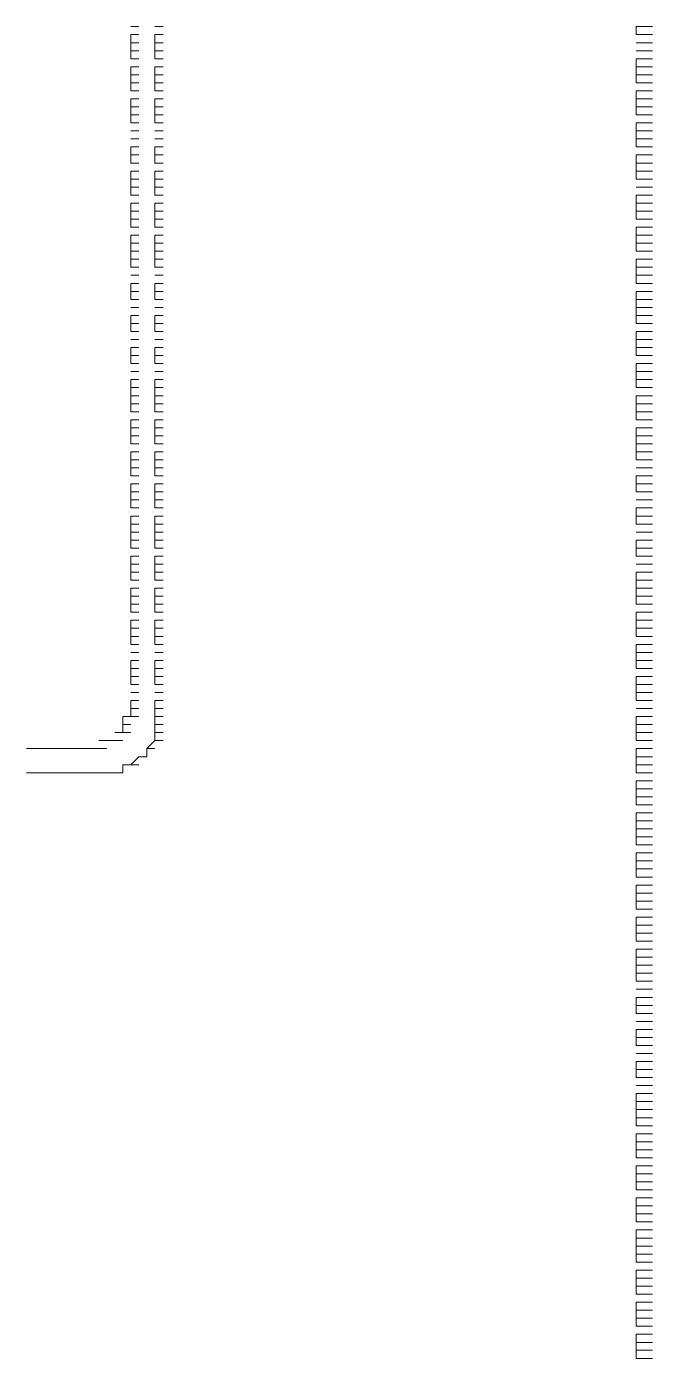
# Model space of a CAD drawing. Header units: inches. Extents: x 0.2 to 10.8, y 0.5 to 8.
# Drawn here: x 9.3883 to 9.5183, y 5 to 5.2767 of the extents above; entities that cross this region are included whole.
import ezdxf

# ---------------------------------------------------------------- set-up
doc = ezdxf.new("R2010")
doc.units = ezdxf.units.IN
doc.header["$MEASUREMENT"] = 0
doc.layers.add('PDF_Geometry', color=7, linetype='Continuous')

msp = doc.modelspace()

# ---------------------------------------------------------------- linework, layer by layer
at = {"layer": 'PDF_Geometry', "lineweight": 13}
for points in [[(9.41, 5.27667), (9.41167, 5.27667)], [(9.415, 5.27667), (9.41667, 5.27667)], [(9.41, 5.275), (9.41167, 5.275)], [(9.41, 5.275), (9.41, 5.27333)], [(9.41, 5.27333), (9.41167, 5.27333)], [(9.41, 5.27333), (9.41, 5.27167)], [(9.415, 5.275), (9.41667, 5.275)], [(9.415, 5.275), (9.415, 5.27333)], [(9.415, 5.27333), (9.41667, 5.27333)], [(9.415, 5.27333), (9.415, 5.27167)], [(9.41, 5.27167), (9.41167, 5.27167)], [(9.41, 5.27167), (9.41, 5.27)], [(9.415, 5.27167), (9.41667, 5.27167)], [(9.415, 5.27167), (9.415, 5.27)], [(9.41, 5.27), (9.41167, 5.27)], [(9.41, 5.26833), (9.41167, 5.26833)], [(9.41, 5.26833), (9.41, 5.26667)], [(9.415, 5.27), (9.41667, 5.27)], [(9.415, 5.26833), (9.41667, 5.26833)], [(9.415, 5.26833), (9.415, 5.26667)], [(9.41, 5.26667), (9.41167, 5.26667)], [(9.41, 5.26667), (9.41, 5.265)], [(9.41, 5.265), (9.41167, 5.265)], [(9.41, 5.265), (9.41, 5.26333)], [(9.415, 5.26667), (9.41667, 5.26667)], [(9.415, 5.26667), (9.415, 5.265)], [(9.415, 5.265), (9.41667, 5.265)], [(9.415, 5.265), (9.415, 5.26333)], [(9.41, 5.26333), (9.41167, 5.26333)], [(9.415, 5.26333), (9.41667, 5.26333)], [(9.41, 5.26167), (9.41167, 5.26167)], [(9.41, 5.26167), (9.41, 5.26)], [(9.41, 5.26), (9.41167, 5.26)], [(9.41, 5.26), (9.41, 5.25833)], [(9.415, 5.26167), (9.41667, 5.26167)], [(9.415, 5.26167), (9.415, 5.26)], [(9.415, 5.26), (9.41667, 5.26)], [(9.415, 5.26), (9.415, 5.25833)], [(9.41, 5.25833), (9.41167, 5.25833)], [(9.41, 5.25833), (9.41, 5.25667)], [(9.415, 5.25833), (9.41667, 5.25833)], [(9.415, 5.25833), (9.415, 5.25667)], [(9.41, 5.25667), (9.41167, 5.25667)], [(9.41, 5.255), (9.41167, 5.255)], [(9.41, 5.255), (9.41167, 5.255)], [(9.415, 5.25667), (9.41667, 5.25667)], [(9.415, 5.255), (9.41667, 5.255)], [(9.415, 5.255), (9.41667, 5.255)], [(9.41, 5.25333), (9.41167, 5.25333)], [(9.41, 5.25333), (9.41167, 5.25333)], [(9.41, 5.25167), (9.41167, 5.25167)], [(9.41, 5.25167), (9.41, 5.25)], [(9.415, 5.25333), (9.41667, 5.25333)], [(9.415, 5.25333), (9.41667, 5.25333)], [(9.415, 5.25167), (9.41667, 5.25167)], [(9.415, 5.25167), (9.415, 5.25)], [(9.41, 5.25), (9.41167, 5.25)], [(9.41, 5.25), (9.41, 5.24833)], [(9.415, 5.25), (9.41667, 5.25)], [(9.415, 5.25), (9.415, 5.24833)], [(9.41, 5.24833), (9.41167, 5.24833)], [(9.41, 5.24667), (9.41167, 5.24667)], [(9.41, 5.24667), (9.41, 5.245)], [(9.415, 5.24833), (9.41667, 5.24833)], [(9.415, 5.24667), (9.41667, 5.24667)], [(9.415, 5.24667), (9.415, 5.245)], [(9.41, 5.245), (9.41167, 5.245)], [(9.41, 5.245), (9.41, 5.24333)], [(9.41, 5.24333), (9.41167, 5.24333)], [(9.41, 5.24333), (9.41, 5.24167)], [(9.415, 5.245), (9.41667, 5.245)], [(9.415, 5.245), (9.415, 5.24333)], [(9.415, 5.24333), (9.41667, 5.24333)], [(9.415, 5.24333), (9.415, 5.24167)], [(9.41, 5.24167), (9.41167, 5.24167)], [(9.415, 5.24167), (9.41667, 5.24167)], [(9.41, 5.24), (9.41167, 5.24)], [(9.41, 5.24), (9.41, 5.23833)], [(9.41, 5.23833), (9.41167, 5.23833)], [(9.41, 5.23833), (9.41, 5.23667)], [(9.415, 5.24), (9.41667, 5.24)], [(9.415, 5.24), (9.415, 5.23833)], [(9.415, 5.23833), (9.41667, 5.23833)], [(9.415, 5.23833), (9.415, 5.23667)], [(9.41, 5.23667), (9.41167, 5.23667)], [(9.41, 5.23667), (9.41, 5.235)], [(9.41, 5.235), (9.41167, 5.235)], [(9.415, 5.23667), (9.41667, 5.23667)], [(9.415, 5.23667), (9.415, 5.235)], [(9.415, 5.235), (9.41667, 5.235)], [(9.41, 5.23333), (9.41167, 5.23333)], [(9.41, 5.23333), (9.41, 5.23167)], [(9.415, 5.23333), (9.41667, 5.23333)], [(9.415, 5.23333), (9.415, 5.23167)], [(9.41, 5.23167), (9.41167, 5.23167)], [(9.41, 5.23167), (9.41, 5.23)], [(9.41, 5.23), (9.41167, 5.23)], [(9.41, 5.23), (9.41, 5.22833)], [(9.415, 5.23167), (9.41667, 5.23167)], [(9.415, 5.23167), (9.415, 5.23)], [(9.415, 5.23), (9.41667, 5.23)], [(9.415, 5.23), (9.415, 5.22833)], [(9.41, 5.22833), (9.41167, 5.22833)], [(9.41, 5.22833), (9.41, 5.22667)], [(9.41, 5.22667), (9.41167, 5.22667)], [(9.415, 5.22833), (9.41667, 5.22833)], [(9.415, 5.22833), (9.415, 5.22667)], [(9.415, 5.22667), (9.41667, 5.22667)], [(9.41, 5.225), (9.41167, 5.225)], [(9.41, 5.225), (9.41167, 5.225)], [(9.415, 5.225), (9.41667, 5.225)], [(9.415, 5.225), (9.41667, 5.225)], [(9.41, 5.22333), (9.41167, 5.22333)], [(9.41, 5.22333), (9.41, 5.22167)], [(9.41, 5.22167), (9.41167, 5.22167)], [(9.41, 5.22167), (9.41, 5.22)], [(9.415, 5.22333), (9.41667, 5.22333)], [(9.415, 5.22333), (9.415, 5.22167)], [(9.415, 5.22167), (9.41667, 5.22167)], [(9.415, 5.22167), (9.415, 5.22)], [(9.41, 5.22), (9.41167, 5.22)], [(9.41, 5.21833), (9.41167, 5.21833)], [(9.41, 5.21833), (9.41167, 5.21833)], [(9.415, 5.22), (9.41667, 5.22)], [(9.415, 5.21833), (9.41667, 5.21833)], [(9.415, 5.21833), (9.41667, 5.21833)], [(9.41, 5.21667), (9.41167, 5.21667)], [(9.41, 5.21667), (9.41, 5.215)], [(9.415, 5.21667), (9.41667, 5.21667)], [(9.415, 5.21667), (9.415, 5.215)], [(9.41, 5.215), (9.41167, 5.215)], [(9.41, 5.215), (9.41, 5.21333)], [(9.41, 5.21333), (9.41167, 5.21333)], [(9.415, 5.215), (9.41667, 5.215)], [(9.415, 5.215), (9.415, 5.21333)], [(9.415, 5.21333), (9.41667, 5.21333)], [(9.41, 5.21167), (9.41167, 5.21167)], [(9.41, 5.21167), (9.41167, 5.21167)], [(9.41, 5.21), (9.41167, 5.21)], [(9.41, 5.21), (9.41, 5.20833)], [(9.415, 5.21167), (9.41667, 5.21167)], [(9.415, 5.21167), (9.41667, 5.21167)], [(9.415, 5.21), (9.41667, 5.21)], [(9.415, 5.21), (9.415, 5.20833)], [(9.41, 5.20833), (9.41167, 5.20833)], [(9.41, 5.20833), (9.41, 5.20667)], [(9.415, 5.20833), (9.41667, 5.20833)], [(9.415, 5.20833), (9.415, 5.20667)], [(9.41, 5.20667), (9.41167, 5.20667)], [(9.41, 5.205), (9.41167, 5.205)], [(9.41, 5.205), (9.41167, 5.205)], [(9.415, 5.20667), (9.41667, 5.20667)], [(9.415, 5.205), (9.41667, 5.205)], [(9.415, 5.205), (9.41667, 5.205)], [(9.41, 5.20333), (9.41167, 5.20333)], [(9.41, 5.20333), (9.41, 5.20167)], [(9.41, 5.20167), (9.41167, 5.20167)], [(9.41, 5.20167), (9.41, 5.2)], [(9.415, 5.20333), (9.41667, 5.20333)], [(9.415, 5.20333), (9.415, 5.20167)], [(9.415, 5.20167), (9.41667, 5.20167)], [(9.415, 5.20167), (9.415, 5.2)], [(9.41, 5.2), (9.41167, 5.2)], [(9.41, 5.2), (9.41, 5.19833)], [(9.415, 5.2), (9.41667, 5.2)], [(9.415, 5.2), (9.415, 5.19833)], [(9.41, 5.19833), (9.41167, 5.19833)], [(9.41, 5.19833), (9.41, 5.19667)], [(9.41, 5.19667), (9.41167, 5.19667)], [(9.415, 5.19833), (9.41667, 5.19833)], [(9.415, 5.19833), (9.415, 5.19667)], [(9.415, 5.19667), (9.41667, 5.19667)], [(9.41, 5.195), (9.41167, 5.195)], [(9.41, 5.195), (9.41, 5.19333)], [(9.41, 5.19333), (9.41167, 5.19333)], [(9.41, 5.19333), (9.41, 5.19167)], [(9.415, 5.195), (9.41667, 5.195)], [(9.415, 5.195), (9.415, 5.19333)], [(9.415, 5.19333), (9.41667, 5.19333)], [(9.415, 5.19333), (9.415, 5.19167)], [(9.41, 5.19167), (9.41167, 5.19167)], [(9.41, 5.19167), (9.41, 5.19)], [(9.415, 5.19167), (9.41667, 5.19167)], [(9.415, 5.19167), (9.415, 5.19)], [(9.41, 5.19), (9.41167, 5.19)], [(9.41, 5.18833), (9.41167, 5.18833)], [(9.41, 5.18833), (9.41, 5.18667)], [(9.415, 5.19), (9.41667, 5.19)], [(9.415, 5.18833), (9.41667, 5.18833)], [(9.415, 5.18833), (9.415, 5.18667)], [(9.41, 5.18667), (9.41167, 5.18667)], [(9.41, 5.18667), (9.41, 5.185)], [(9.41, 5.185), (9.41167, 5.185)], [(9.41, 5.185), (9.41, 5.18333)], [(9.415, 5.18667), (9.41667, 5.18667)], [(9.415, 5.18667), (9.415, 5.185)], [(9.415, 5.185), (9.41667, 5.185)], [(9.415, 5.185), (9.415, 5.18333)], [(9.41, 5.18333), (9.41167, 5.18333)], [(9.415, 5.18333), (9.41667, 5.18333)], [(9.41, 5.18167), (9.41167, 5.18167)], [(9.41, 5.18167), (9.41, 5.18)], [(9.41, 5.18), (9.41167, 5.18)], [(9.41, 5.18), (9.41, 5.17833)], [(9.415, 5.18167), (9.41667, 5.18167)], [(9.415, 5.18167), (9.415, 5.18)], [(9.415, 5.18), (9.41667, 5.18)], [(9.415, 5.18), (9.415, 5.17833)], [(9.41, 5.17833), (9.41167, 5.17833)], [(9.41, 5.17833), (9.41, 5.17667)], [(9.41, 5.17667), (9.41167, 5.17667)], [(9.415, 5.17833), (9.41667, 5.17833)], [(9.415, 5.17833), (9.415, 5.17667)], [(9.415, 5.17667), (9.41667, 5.17667)], [(9.41, 5.175), (9.41167, 5.175)], [(9.41, 5.175), (9.41, 5.17333)], [(9.415, 5.175), (9.41667, 5.175)], [(9.415, 5.175), (9.415, 5.17333)], [(9.41, 5.17333), (9.41167, 5.17333)], [(9.41, 5.17333), (9.41, 5.17167)], [(9.41, 5.17167), (9.41167, 5.17167)], [(9.41, 5.17167), (9.41, 5.17)], [(9.415, 5.17333), (9.41667, 5.17333)], [(9.415, 5.17333), (9.415, 5.17167)], [(9.415, 5.17167), (9.41667, 5.17167)], [(9.415, 5.17167), (9.415, 5.17)], [(9.41, 5.17), (9.41167, 5.17)], [(9.41, 5.17), (9.41, 5.16833)], [(9.41, 5.16833), (9.41167, 5.16833)], [(9.415, 5.17), (9.41667, 5.17)], [(9.415, 5.17), (9.415, 5.16833)], [(9.415, 5.16833), (9.41667, 5.16833)], [(9.41, 5.16667), (9.41167, 5.16667)], [(9.41, 5.16667), (9.41, 5.165)], [(9.415, 5.16667), (9.41667, 5.16667)], [(9.415, 5.16667), (9.415, 5.165)], [(9.41, 5.165), (9.41167, 5.165)], [(9.41, 5.165), (9.41, 5.16333)], [(9.41, 5.16333), (9.41167, 5.16333)], [(9.41, 5.16333), (9.41, 5.16167)], [(9.415, 5.165), (9.41667, 5.165)], [(9.415, 5.165), (9.415, 5.16333)], [(9.415, 5.16333), (9.41667, 5.16333)], [(9.415, 5.16333), (9.415, 5.16167)], [(9.41, 5.16167), (9.41167, 5.16167)], [(9.41, 5.16), (9.41167, 5.16)], [(9.41, 5.16), (9.41, 5.15833)], [(9.415, 5.16167), (9.41667, 5.16167)], [(9.415, 5.16), (9.41667, 5.16)], [(9.415, 5.16), (9.415, 5.15833)], [(9.41, 5.15833), (9.41167, 5.15833)], [(9.41, 5.15833), (9.41, 5.15667)], [(9.415, 5.15833), (9.41667, 5.15833)], [(9.415, 5.15833), (9.415, 5.15667)], [(9.41, 5.15667), (9.41167, 5.15667)], [(9.41, 5.15667), (9.41, 5.155)], [(9.41, 5.155), (9.41167, 5.155)], [(9.415, 5.15667), (9.41667, 5.15667)], [(9.415, 5.15667), (9.415, 5.155)], [(9.415, 5.155), (9.41667, 5.155)], [(9.41, 5.15333), (9.41167, 5.15333)], [(9.41, 5.15333), (9.41, 5.15167)], [(9.41, 5.15167), (9.41167, 5.15167)], [(9.41, 5.15167), (9.41, 5.15)], [(9.415, 5.15333), (9.41667, 5.15333)], [(9.415, 5.15333), (9.415, 5.15167)], [(9.415, 5.15167), (9.41667, 5.15167)], [(9.415, 5.15167), (9.415, 5.15)], [(9.41, 5.15), (9.41167, 5.15)], [(9.41, 5.15), (9.41, 5.14833)], [(9.415, 5.15), (9.41667, 5.15)], [(9.415, 5.15), (9.415, 5.14833)], [(9.41, 5.14833), (9.41167, 5.14833)], [(9.41, 5.14667), (9.41167, 5.14667)], [(9.41, 5.14667), (9.41167, 5.14667)], [(9.415, 5.14833), (9.41667, 5.14833)], [(9.415, 5.14667), (9.41667, 5.14667)], [(9.415, 5.14667), (9.41667, 5.14667)], [(9.41, 5.145), (9.41167, 5.145)], [(9.41, 5.145), (9.41, 5.14333)], [(9.41, 5.14333), (9.41167, 5.14333)], [(9.41, 5.14333), (9.41, 5.14167)], [(9.415, 5.145), (9.41667, 5.145)], [(9.415, 5.145), (9.415, 5.14333)], [(9.415, 5.14333), (9.41667, 5.14333)], [(9.415, 5.14333), (9.415, 5.14167)], [(9.41, 5.14167), (9.41167, 5.14167)], [(9.41, 5.14167), (9.41, 5.14)], [(9.415, 5.14167), (9.41667, 5.14167)], [(9.415, 5.14167), (9.415, 5.14)], [(9.41, 5.14), (9.41167, 5.14)], [(9.41, 5.13833), (9.41167, 5.13833)], [(9.41, 5.13833), (9.41167, 5.13833)], [(9.415, 5.14), (9.41667, 5.14)], [(9.415, 5.13833), (9.41667, 5.13833)], [(9.415, 5.13833), (9.41667, 5.13833)], [(9.41, 5.13667), (9.41167, 5.13667)], [(9.41, 5.13667), (9.41, 5.135)], [(9.41, 5.135), (9.41167, 5.135)], [(9.41, 5.135), (9.41, 5.13333)], [(9.415, 5.13667), (9.41667, 5.13667)], [(9.415, 5.13667), (9.415, 5.135)], [(9.415, 5.135), (9.41667, 5.135)], [(9.415, 5.135), (9.415, 5.13333)], [(9.41, 5.13333), (9.40833, 5.13333)], [(9.40833, 5.13333), (9.40833, 5.13167)], [(9.41, 5.13333), (9.41167, 5.13333)], [(9.415, 5.13333), (9.41667, 5.13333)], [(9.415, 5.13333), (9.415, 5.13167)], [(9.415, 5.13333), (9.41667, 5.13333)], [(9.40833, 5.13), (9.40667, 5.13)], [(9.40833, 5.13167), (9.41, 5.13167)], [(9.40833, 5.13167), (9.40833, 5.13)], [(9.40833, 5.13), (9.41, 5.13)], [(9.415, 5.13167), (9.41667, 5.13167)], [(9.415, 5.13167), (9.415, 5.13)], [(9.415, 5.13), (9.41667, 5.13)], [(9.415, 5.13), (9.415, 5.12833)], [(9.38833, 5.12667), (9.39, 5.12667)], [(9.38833, 5.12667), (9.39, 5.12667)], [(9.39167, 5.12667), (9.39, 5.12667)], [(9.39, 5.12667), (9.39167, 5.12667)], [(9.39333, 5.12667), (9.39167, 5.12667)], [(9.39167, 5.12667), (9.39333, 5.12667)], [(9.395, 5.12667), (9.39333, 5.12667)], [(9.39333, 5.12667), (9.395, 5.12667)], [(9.39667, 5.12667), (9.395, 5.12667)], [(9.395, 5.12667), (9.39667, 5.12667)], [(9.39667, 5.12667), (9.39833, 5.12667)], [(9.4, 5.12667), (9.39833, 5.12667)], [(9.39833, 5.12667), (9.4, 5.12667)], [(9.40167, 5.12667), (9.4, 5.12667)], [(9.4, 5.12667), (9.40167, 5.12667)], [(9.40333, 5.12667), (9.40167, 5.12667)], [(9.40167, 5.12667), (9.40333, 5.12667)], [(9.405, 5.12833), (9.40333, 5.12833)], [(9.40333, 5.12667), (9.405, 5.12667)], [(9.40333, 5.12667), (9.405, 5.12667)], [(9.40667, 5.12833), (9.405, 5.12833)], [(9.405, 5.12833), (9.40667, 5.12833)], [(9.40667, 5.12833), (9.40833, 5.12833)], [(9.415, 5.12833), (9.41333, 5.12667)], [(9.41333, 5.12667), (9.415, 5.12667)], [(9.41333, 5.12667), (9.41333, 5.125)], [(9.415, 5.12833), (9.41667, 5.12833)], [(9.41167, 5.125), (9.41, 5.12333)], [(9.41167, 5.125), (9.41333, 5.125)], [(9.41167, 5.125), (9.41333, 5.125)], [(9.38833, 5.12167), (9.39, 5.12167)], [(9.38833, 5.12167), (9.39, 5.12167)], [(9.39167, 5.12167), (9.39, 5.12167)], [(9.39, 5.12167), (9.39167, 5.12167)], [(9.39333, 5.12167), (9.39167, 5.12167)], [(9.39167, 5.12167), (9.39333, 5.12167)], [(9.395, 5.12167), (9.39333, 5.12167)], [(9.39333, 5.12167), (9.395, 5.12167)], [(9.39667, 5.12167), (9.395, 5.12167)], [(9.395, 5.12167), (9.39667, 5.12167)], [(9.39667, 5.12167), (9.39833, 5.12167)], [(9.4, 5.12167), (9.39833, 5.12167)], [(9.39833, 5.12167), (9.4, 5.12167)], [(9.40167, 5.12167), (9.4, 5.12167)], [(9.4, 5.12167), (9.40167, 5.12167)], [(9.40333, 5.12167), (9.40167, 5.12167)], [(9.40167, 5.12167), (9.40333, 5.12167)], [(9.405, 5.12167), (9.40333, 5.12167)], [(9.40333, 5.12167), (9.405, 5.12167)], [(9.40333, 5.12167), (9.405, 5.12167)], [(9.40667, 5.12167), (9.405, 5.12167)], [(9.405, 5.12167), (9.40667, 5.12167)], [(9.40833, 5.12167), (9.40667, 5.12167)], [(9.40667, 5.12167), (9.40833, 5.12167)], [(9.41, 5.12333), (9.40833, 5.12333)], [(9.40833, 5.12333), (9.40833, 5.12167)], [(9.41, 5.12333), (9.41167, 5.12333)]]:
    msp.add_lwpolyline(points, dxfattribs=at)
at = {"layer": 'PDF_Geometry', "lineweight": 9}
for points in [[(9.515, 5.27667), (9.51667, 5.27667)], [(9.515, 5.27667), (9.515, 5.275)], [(9.515, 5.27667), (9.51667, 5.27667)], [(9.51667, 5.27667), (9.51833, 5.27667)], [(9.51667, 5.27667), (9.51833, 5.27667)], [(9.515, 5.275), (9.51667, 5.275)], [(9.515, 5.275), (9.51667, 5.275)], [(9.515, 5.275), (9.51667, 5.275)], [(9.515, 5.27333), (9.51667, 5.27333)], [(9.515, 5.27333), (9.51667, 5.27333)], [(9.515, 5.27333), (9.51667, 5.27333)], [(9.515, 5.27333), (9.51667, 5.27333)], [(9.51667, 5.275), (9.51833, 5.275)], [(9.51667, 5.275), (9.51833, 5.275)], [(9.51667, 5.275), (9.51833, 5.275)], [(9.51667, 5.27333), (9.51833, 5.27333)], [(9.51667, 5.27333), (9.51833, 5.27333)], [(9.51667, 5.27333), (9.51833, 5.27333)], [(9.51667, 5.27333), (9.51833, 5.27333)], [(9.515, 5.27167), (9.51667, 5.27167)], [(9.515, 5.27167), (9.51667, 5.27167)], [(9.515, 5.27167), (9.51667, 5.27167)], [(9.51667, 5.27167), (9.51833, 5.27167)], [(9.51667, 5.27167), (9.51833, 5.27167)], [(9.51667, 5.27167), (9.51833, 5.27167)], [(9.515, 5.27), (9.51667, 5.27)], [(9.515, 5.27), (9.515, 5.26833)], [(9.515, 5.27), (9.51667, 5.27)], [(9.515, 5.26833), (9.51667, 5.26833)], [(9.515, 5.26833), (9.515, 5.26667)], [(9.515, 5.26833), (9.51667, 5.26833)], [(9.51667, 5.27), (9.51833, 5.27)], [(9.51667, 5.27), (9.51833, 5.27)], [(9.51667, 5.26833), (9.51833, 5.26833)], [(9.51667, 5.26833), (9.51833, 5.26833)], [(9.515, 5.26667), (9.51667, 5.26667)], [(9.515, 5.26667), (9.515, 5.265)], [(9.515, 5.26667), (9.51667, 5.26667)], [(9.515, 5.265), (9.51667, 5.265)], [(9.515, 5.265), (9.51667, 5.265)], [(9.51667, 5.26667), (9.51833, 5.26667)], [(9.51667, 5.26667), (9.51833, 5.26667)], [(9.51667, 5.265), (9.51833, 5.265)], [(9.51667, 5.265), (9.51833, 5.265)], [(9.515, 5.26333), (9.51667, 5.26333)], [(9.515, 5.26333), (9.515, 5.26167)], [(9.515, 5.26333), (9.51667, 5.26333)], [(9.51667, 5.26333), (9.51833, 5.26333)], [(9.51667, 5.26333), (9.51833, 5.26333)], [(9.515, 5.26167), (9.51667, 5.26167)], [(9.515, 5.26167), (9.515, 5.26)], [(9.515, 5.26167), (9.51667, 5.26167)], [(9.515, 5.26), (9.51667, 5.26)], [(9.515, 5.26), (9.515, 5.25833)], [(9.515, 5.26), (9.51667, 5.26)], [(9.51667, 5.26167), (9.51833, 5.26167)], [(9.51667, 5.26167), (9.51833, 5.26167)], [(9.51667, 5.26), (9.51833, 5.26)], [(9.51667, 5.26), (9.51833, 5.26)], [(9.515, 5.25833), (9.51667, 5.25833)], [(9.515, 5.25833), (9.51667, 5.25833)], [(9.51667, 5.25833), (9.51833, 5.25833)], [(9.51667, 5.25833), (9.51833, 5.25833)], [(9.515, 5.25667), (9.51667, 5.25667)], [(9.515, 5.25667), (9.515, 5.255)], [(9.515, 5.25667), (9.51667, 5.25667)], [(9.515, 5.255), (9.51667, 5.255)], [(9.515, 5.255), (9.515, 5.25333)], [(9.515, 5.255), (9.51667, 5.255)], [(9.51667, 5.25667), (9.51833, 5.25667)], [(9.51667, 5.25667), (9.51833, 5.25667)], [(9.51667, 5.255), (9.51833, 5.255)], [(9.51667, 5.255), (9.51833, 5.255)], [(9.515, 5.25333), (9.51667, 5.25333)], [(9.515, 5.25333), (9.515, 5.25167)], [(9.515, 5.25333), (9.51667, 5.25333)], [(9.515, 5.25167), (9.51667, 5.25167)], [(9.515, 5.25167), (9.51667, 5.25167)], [(9.51667, 5.25333), (9.51833, 5.25333)], [(9.51667, 5.25333), (9.51833, 5.25333)], [(9.51667, 5.25167), (9.51833, 5.25167)], [(9.51667, 5.25167), (9.51833, 5.25167)], [(9.515, 5.25), (9.51667, 5.25)], [(9.515, 5.25), (9.515, 5.24833)], [(9.515, 5.25), (9.51667, 5.25)], [(9.51667, 5.25), (9.51833, 5.25)], [(9.51667, 5.25), (9.51833, 5.25)], [(9.515, 5.24833), (9.51667, 5.24833)], [(9.515, 5.24833), (9.515, 5.24667)], [(9.515, 5.24833), (9.51667, 5.24833)], [(9.515, 5.24667), (9.51667, 5.24667)], [(9.515, 5.24667), (9.515, 5.245)], [(9.515, 5.24667), (9.51667, 5.24667)], [(9.51667, 5.24833), (9.51833, 5.24833)], [(9.51667, 5.24833), (9.51833, 5.24833)], [(9.51667, 5.24667), (9.51833, 5.24667)], [(9.51667, 5.24667), (9.51833, 5.24667)], [(9.515, 5.245), (9.51667, 5.245)], [(9.515, 5.245), (9.51667, 5.245)], [(9.515, 5.245), (9.51667, 5.245)], [(9.515, 5.24333), (9.51667, 5.24333)], [(9.515, 5.24333), (9.51667, 5.24333)], [(9.515, 5.24333), (9.51667, 5.24333)], [(9.51667, 5.245), (9.51833, 5.245)], [(9.51667, 5.245), (9.51833, 5.245)], [(9.51667, 5.245), (9.51833, 5.245)], [(9.51667, 5.24333), (9.51833, 5.24333)], [(9.51667, 5.24333), (9.51833, 5.24333)], [(9.51667, 5.24333), (9.51833, 5.24333)], [(9.515, 5.24167), (9.51667, 5.24167)], [(9.515, 5.24167), (9.515, 5.24)], [(9.515, 5.24167), (9.51667, 5.24167)], [(9.51667, 5.24167), (9.51833, 5.24167)], [(9.51667, 5.24167), (9.51833, 5.24167)], [(9.515, 5.24), (9.51667, 5.24)], [(9.515, 5.24), (9.515, 5.23833)], [(9.515, 5.24), (9.51667, 5.24)], [(9.515, 5.23833), (9.51667, 5.23833)], [(9.515, 5.23833), (9.515, 5.23667)], [(9.515, 5.23833), (9.51667, 5.23833)], [(9.51667, 5.24), (9.51833, 5.24)], [(9.51667, 5.24), (9.51833, 5.24)], [(9.51667, 5.23833), (9.51833, 5.23833)], [(9.51667, 5.23833), (9.51833, 5.23833)], [(9.515, 5.23667), (9.51667, 5.23667)], [(9.515, 5.23667), (9.51667, 5.23667)], [(9.515, 5.235), (9.51667, 5.235)], [(9.515, 5.235), (9.515, 5.23333)], [(9.515, 5.235), (9.51667, 5.235)], [(9.51667, 5.23667), (9.51833, 5.23667)], [(9.51667, 5.23667), (9.51833, 5.23667)], [(9.51667, 5.235), (9.51833, 5.235)], [(9.51667, 5.235), (9.51833, 5.235)], [(9.515, 5.23333), (9.51667, 5.23333)], [(9.515, 5.23333), (9.515, 5.23167)], [(9.515, 5.23333), (9.51667, 5.23333)], [(9.51667, 5.23333), (9.51833, 5.23333)], [(9.51667, 5.23333), (9.51833, 5.23333)], [(9.515, 5.23167), (9.51667, 5.23167)], [(9.515, 5.23167), (9.515, 5.23)], [(9.515, 5.23167), (9.51667, 5.23167)], [(9.515, 5.23), (9.51667, 5.23)], [(9.515, 5.23), (9.51667, 5.23)], [(9.51667, 5.23167), (9.51833, 5.23167)], [(9.51667, 5.23167), (9.51833, 5.23167)], [(9.51667, 5.23), (9.51833, 5.23)], [(9.51667, 5.23), (9.51833, 5.23)], [(9.515, 5.22833), (9.51667, 5.22833)], [(9.515, 5.22833), (9.515, 5.22667)], [(9.515, 5.22833), (9.51667, 5.22833)], [(9.515, 5.22667), (9.51667, 5.22667)], [(9.515, 5.22667), (9.515, 5.225)], [(9.515, 5.22667), (9.51667, 5.22667)], [(9.51667, 5.22833), (9.51833, 5.22833)], [(9.51667, 5.22833), (9.51833, 5.22833)], [(9.51667, 5.22667), (9.51833, 5.22667)], [(9.51667, 5.22667), (9.51833, 5.22667)], [(9.515, 5.225), (9.51667, 5.225)], [(9.515, 5.225), (9.515, 5.22333)], [(9.515, 5.225), (9.51667, 5.225)], [(9.51667, 5.225), (9.51833, 5.225)], [(9.51667, 5.225), (9.51833, 5.225)], [(9.515, 5.22333), (9.51667, 5.22333)], [(9.515, 5.22333), (9.51667, 5.22333)], [(9.515, 5.22167), (9.51667, 5.22167)], [(9.515, 5.22167), (9.515, 5.22)], [(9.515, 5.22167), (9.51667, 5.22167)], [(9.51667, 5.22333), (9.51833, 5.22333)], [(9.51667, 5.22333), (9.51833, 5.22333)], [(9.51667, 5.22167), (9.51833, 5.22167)], [(9.51667, 5.22167), (9.51833, 5.22167)], [(9.515, 5.22), (9.51667, 5.22)], [(9.515, 5.22), (9.515, 5.21833)], [(9.515, 5.22), (9.51667, 5.22)], [(9.515, 5.21833), (9.51667, 5.21833)], [(9.515, 5.21833), (9.515, 5.21667)], [(9.515, 5.21833), (9.51667, 5.21833)], [(9.51667, 5.22), (9.51833, 5.22)], [(9.51667, 5.22), (9.51833, 5.22)], [(9.51667, 5.21833), (9.51833, 5.21833)], [(9.51667, 5.21833), (9.51833, 5.21833)], [(9.515, 5.21667), (9.51667, 5.21667)], [(9.515, 5.21667), (9.515, 5.215)], [(9.515, 5.21667), (9.51667, 5.21667)], [(9.51667, 5.21667), (9.51833, 5.21667)], [(9.51667, 5.21667), (9.51833, 5.21667)], [(9.515, 5.215), (9.51667, 5.215)], [(9.515, 5.215), (9.51667, 5.215)], [(9.515, 5.21333), (9.51667, 5.21333)], [(9.515, 5.21333), (9.515, 5.21167)], [(9.515, 5.21333), (9.51667, 5.21333)], [(9.51667, 5.215), (9.51833, 5.215)], [(9.51667, 5.215), (9.51833, 5.215)], [(9.51667, 5.21333), (9.51833, 5.21333)], [(9.51667, 5.21333), (9.51833, 5.21333)], [(9.515, 5.21167), (9.51667, 5.21167)], [(9.515, 5.21167), (9.515, 5.21)], [(9.515, 5.21167), (9.51667, 5.21167)], [(9.515, 5.21), (9.51667, 5.21)], [(9.515, 5.21), (9.515, 5.20833)], [(9.515, 5.21), (9.51667, 5.21)], [(9.51667, 5.21167), (9.51833, 5.21167)], [(9.51667, 5.21167), (9.51833, 5.21167)], [(9.51667, 5.21), (9.51833, 5.21)], [(9.51667, 5.21), (9.51833, 5.21)], [(9.515, 5.20833), (9.51667, 5.20833)], [(9.515, 5.20833), (9.51667, 5.20833)], [(9.51667, 5.20833), (9.51833, 5.20833)], [(9.51667, 5.20833), (9.51833, 5.20833)], [(9.515, 5.20667), (9.51667, 5.20667)], [(9.515, 5.20667), (9.515, 5.205)], [(9.515, 5.20667), (9.51667, 5.20667)], [(9.515, 5.205), (9.51667, 5.205)], [(9.515, 5.205), (9.515, 5.20333)], [(9.515, 5.205), (9.51667, 5.205)], [(9.51667, 5.20667), (9.51833, 5.20667)], [(9.51667, 5.20667), (9.51833, 5.20667)], [(9.51667, 5.205), (9.51833, 5.205)], [(9.51667, 5.205), (9.51833, 5.205)], [(9.515, 5.20333), (9.51667, 5.20333)], [(9.515, 5.20333), (9.515, 5.20167)], [(9.515, 5.20333), (9.51667, 5.20333)], [(9.515, 5.20167), (9.51667, 5.20167)], [(9.515, 5.20167), (9.51667, 5.20167)], [(9.51667, 5.20333), (9.51833, 5.20333)], [(9.51667, 5.20333), (9.51833, 5.20333)], [(9.51667, 5.20167), (9.51833, 5.20167)], [(9.51667, 5.20167), (9.51833, 5.20167)], [(9.515, 5.2), (9.51667, 5.2)], [(9.515, 5.2), (9.515, 5.19833)], [(9.515, 5.2), (9.51667, 5.2)], [(9.51667, 5.2), (9.51833, 5.2)], [(9.51667, 5.2), (9.51833, 5.2)], [(9.515, 5.19833), (9.51667, 5.19833)], [(9.515, 5.19833), (9.515, 5.19667)], [(9.515, 5.19833), (9.51667, 5.19833)], [(9.515, 5.19667), (9.51667, 5.19667)], [(9.515, 5.19667), (9.515, 5.195)], [(9.515, 5.19667), (9.51667, 5.19667)], [(9.51667, 5.19833), (9.51833, 5.19833)], [(9.51667, 5.19833), (9.51833, 5.19833)], [(9.51667, 5.19667), (9.51833, 5.19667)], [(9.51667, 5.19667), (9.51833, 5.19667)], [(9.515, 5.195), (9.51667, 5.195)], [(9.515, 5.195), (9.51667, 5.195)], [(9.515, 5.19333), (9.51667, 5.19333)], [(9.515, 5.19333), (9.515, 5.19167)], [(9.515, 5.19333), (9.51667, 5.19333)], [(9.51667, 5.195), (9.51833, 5.195)], [(9.51667, 5.195), (9.51833, 5.195)], [(9.51667, 5.19333), (9.51833, 5.19333)], [(9.51667, 5.19333), (9.51833, 5.19333)], [(9.515, 5.19167), (9.51667, 5.19167)], [(9.515, 5.19167), (9.515, 5.19)], [(9.515, 5.19167), (9.51667, 5.19167)], [(9.51667, 5.19167), (9.51833, 5.19167)], [(9.51667, 5.19167), (9.51833, 5.19167)], [(9.515, 5.19), (9.51667, 5.19)], [(9.515, 5.19), (9.515, 5.18833)], [(9.515, 5.19), (9.51667, 5.19)], [(9.515, 5.18833), (9.51667, 5.18833)], [(9.515, 5.18833), (9.515, 5.18667)], [(9.515, 5.18833), (9.51667, 5.18833)], [(9.51667, 5.19), (9.51833, 5.19)], [(9.51667, 5.19), (9.51833, 5.19)], [(9.51667, 5.18833), (9.51833, 5.18833)], [(9.51667, 5.18833), (9.51833, 5.18833)], [(9.515, 5.18667), (9.51667, 5.18667)], [(9.515, 5.18667), (9.51667, 5.18667)], [(9.515, 5.18667), (9.51667, 5.18667)], [(9.515, 5.185), (9.51667, 5.185)], [(9.515, 5.185), (9.51667, 5.185)], [(9.515, 5.185), (9.51667, 5.185)], [(9.51667, 5.18667), (9.51833, 5.18667)], [(9.51667, 5.18667), (9.51833, 5.18667)], [(9.51667, 5.18667), (9.51833, 5.18667)], [(9.51667, 5.185), (9.51833, 5.185)], [(9.51667, 5.185), (9.51833, 5.185)], [(9.51667, 5.185), (9.51833, 5.185)], [(9.515, 5.18333), (9.51667, 5.18333)], [(9.515, 5.18333), (9.515, 5.18167)], [(9.515, 5.18333), (9.51667, 5.18333)], [(9.51667, 5.18333), (9.51833, 5.18333)], [(9.51667, 5.18333), (9.51833, 5.18333)], [(9.515, 5.18167), (9.51667, 5.18167)], [(9.515, 5.18167), (9.515, 5.18)], [(9.515, 5.18167), (9.51667, 5.18167)], [(9.515, 5.18), (9.51667, 5.18)], [(9.515, 5.18), (9.51667, 5.18)], [(9.515, 5.18), (9.51667, 5.18)], [(9.51667, 5.18167), (9.51833, 5.18167)], [(9.51667, 5.18167), (9.51833, 5.18167)], [(9.51667, 5.18), (9.51833, 5.18)], [(9.51667, 5.18), (9.51833, 5.18)], [(9.51667, 5.18), (9.51833, 5.18)], [(9.515, 5.17833), (9.51667, 5.17833)], [(9.515, 5.17833), (9.51667, 5.17833)], [(9.515, 5.17833), (9.51667, 5.17833)], [(9.515, 5.17667), (9.51667, 5.17667)], [(9.515, 5.17667), (9.515, 5.175)], [(9.515, 5.17667), (9.51667, 5.17667)], [(9.51667, 5.17833), (9.51833, 5.17833)], [(9.51667, 5.17833), (9.51833, 5.17833)], [(9.51667, 5.17833), (9.51833, 5.17833)], [(9.51667, 5.17667), (9.51833, 5.17667)], [(9.51667, 5.17667), (9.51833, 5.17667)], [(9.515, 5.175), (9.51667, 5.175)], [(9.515, 5.175), (9.515, 5.17333)], [(9.515, 5.175), (9.51667, 5.175)], [(9.51667, 5.175), (9.51833, 5.175)], [(9.51667, 5.175), (9.51833, 5.175)], [(9.515, 5.17333), (9.51667, 5.17333)], [(9.515, 5.17333), (9.51667, 5.17333)], [(9.515, 5.17333), (9.51667, 5.17333)], [(9.515, 5.17167), (9.51667, 5.17167)], [(9.515, 5.17167), (9.51667, 5.17167)], [(9.515, 5.17167), (9.51667, 5.17167)], [(9.51667, 5.17333), (9.51833, 5.17333)], [(9.51667, 5.17333), (9.51833, 5.17333)], [(9.51667, 5.17333), (9.51833, 5.17333)], [(9.51667, 5.17167), (9.51833, 5.17167)], [(9.51667, 5.17167), (9.51833, 5.17167)], [(9.51667, 5.17167), (9.51833, 5.17167)], [(9.515, 5.17), (9.51667, 5.17)], [(9.515, 5.17), (9.515, 5.16833)], [(9.515, 5.17), (9.51667, 5.17)], [(9.515, 5.16833), (9.51667, 5.16833)], [(9.515, 5.16833), (9.515, 5.16667)], [(9.515, 5.16833), (9.51667, 5.16833)], [(9.51667, 5.17), (9.51833, 5.17)], [(9.51667, 5.17), (9.51833, 5.17)], [(9.51667, 5.16833), (9.51833, 5.16833)], [(9.51667, 5.16833), (9.51833, 5.16833)], [(9.515, 5.16667), (9.51667, 5.16667)], [(9.515, 5.16667), (9.51667, 5.16667)], [(9.515, 5.16667), (9.51667, 5.16667)], [(9.51667, 5.16667), (9.51833, 5.16667)], [(9.51667, 5.16667), (9.51833, 5.16667)], [(9.51667, 5.16667), (9.51833, 5.16667)], [(9.515, 5.165), (9.51667, 5.165)], [(9.515, 5.165), (9.51667, 5.165)], [(9.515, 5.165), (9.51667, 5.165)], [(9.515, 5.16333), (9.51667, 5.16333)], [(9.515, 5.16333), (9.515, 5.16167)], [(9.515, 5.16333), (9.51667, 5.16333)], [(9.51667, 5.165), (9.51833, 5.165)], [(9.51667, 5.165), (9.51833, 5.165)], [(9.51667, 5.165), (9.51833, 5.165)], [(9.51667, 5.16333), (9.51833, 5.16333)], [(9.51667, 5.16333), (9.51833, 5.16333)], [(9.515, 5.16167), (9.51667, 5.16167)], [(9.515, 5.16167), (9.515, 5.16)], [(9.515, 5.16167), (9.51667, 5.16167)], [(9.515, 5.16), (9.51667, 5.16)], [(9.515, 5.16), (9.515, 5.15833)], [(9.515, 5.16), (9.51667, 5.16)], [(9.51667, 5.16167), (9.51833, 5.16167)], [(9.51667, 5.16167), (9.51833, 5.16167)], [(9.51667, 5.16), (9.51833, 5.16)], [(9.51667, 5.16), (9.51833, 5.16)], [(9.515, 5.15833), (9.51667, 5.15833)], [(9.515, 5.15833), (9.515, 5.15667)], [(9.515, 5.15833), (9.51667, 5.15833)], [(9.51667, 5.15833), (9.51833, 5.15833)], [(9.51667, 5.15833), (9.51833, 5.15833)], [(9.515, 5.15667), (9.51667, 5.15667)], [(9.515, 5.15667), (9.51667, 5.15667)], [(9.515, 5.155), (9.51667, 5.155)], [(9.515, 5.155), (9.515, 5.15333)], [(9.515, 5.155), (9.51667, 5.155)], [(9.51667, 5.15667), (9.51833, 5.15667)], [(9.51667, 5.15667), (9.51833, 5.15667)], [(9.51667, 5.155), (9.51833, 5.155)], [(9.51667, 5.155), (9.51833, 5.155)], [(9.515, 5.15333), (9.51667, 5.15333)], [(9.515, 5.15333), (9.515, 5.15167)], [(9.515, 5.15333), (9.51667, 5.15333)], [(9.515, 5.15167), (9.51667, 5.15167)], [(9.515, 5.15167), (9.515, 5.15)], [(9.515, 5.15167), (9.51667, 5.15167)], [(9.51667, 5.15333), (9.51833, 5.15333)], [(9.51667, 5.15333), (9.51833, 5.15333)], [(9.51667, 5.15167), (9.51833, 5.15167)], [(9.51667, 5.15167), (9.51833, 5.15167)], [(9.515, 5.15), (9.51667, 5.15)], [(9.515, 5.15), (9.51667, 5.15)], [(9.51667, 5.15), (9.51833, 5.15)], [(9.51667, 5.15), (9.51833, 5.15)], [(9.515, 5.14833), (9.51667, 5.14833)], [(9.515, 5.14833), (9.515, 5.14667)], [(9.515, 5.14833), (9.51667, 5.14833)], [(9.515, 5.14667), (9.51667, 5.14667)], [(9.515, 5.14667), (9.515, 5.145)], [(9.515, 5.14667), (9.51667, 5.14667)], [(9.51667, 5.14833), (9.51833, 5.14833)], [(9.51667, 5.14833), (9.51833, 5.14833)], [(9.51667, 5.14667), (9.51833, 5.14667)], [(9.51667, 5.14667), (9.51833, 5.14667)], [(9.515, 5.145), (9.51667, 5.145)], [(9.515, 5.145), (9.515, 5.14333)], [(9.515, 5.145), (9.51667, 5.145)], [(9.515, 5.14333), (9.51667, 5.14333)], [(9.515, 5.14333), (9.51667, 5.14333)], [(9.51667, 5.145), (9.51833, 5.145)], [(9.51667, 5.145), (9.51833, 5.145)], [(9.51667, 5.14333), (9.51833, 5.14333)], [(9.51667, 5.14333), (9.51833, 5.14333)], [(9.515, 5.14167), (9.51667, 5.14167)], [(9.515, 5.14167), (9.515, 5.14)], [(9.515, 5.14167), (9.51667, 5.14167)], [(9.51667, 5.14167), (9.51833, 5.14167)], [(9.51667, 5.14167), (9.51833, 5.14167)], [(9.515, 5.14), (9.51667, 5.14)], [(9.515, 5.14), (9.515, 5.13833)], [(9.515, 5.14), (9.51667, 5.14)], [(9.515, 5.13833), (9.51667, 5.13833)], [(9.515, 5.13833), (9.515, 5.13667)], [(9.515, 5.13833), (9.51667, 5.13833)], [(9.51667, 5.14), (9.51833, 5.14)], [(9.51667, 5.14), (9.51833, 5.14)], [(9.51667, 5.13833), (9.51833, 5.13833)], [(9.51667, 5.13833), (9.51833, 5.13833)], [(9.515, 5.13667), (9.51667, 5.13667)], [(9.515, 5.13667), (9.51667, 5.13667)], [(9.515, 5.13667), (9.51667, 5.13667)], [(9.515, 5.135), (9.51667, 5.135)], [(9.515, 5.135), (9.51667, 5.135)], [(9.515, 5.135), (9.51667, 5.135)], [(9.51667, 5.13667), (9.51833, 5.13667)], [(9.51667, 5.13667), (9.51833, 5.13667)], [(9.51667, 5.13667), (9.51833, 5.13667)], [(9.51667, 5.135), (9.51833, 5.135)], [(9.51667, 5.135), (9.51833, 5.135)], [(9.51667, 5.135), (9.51833, 5.135)], [(9.515, 5.13333), (9.51667, 5.13333)], [(9.515, 5.13333), (9.515, 5.13167)], [(9.515, 5.13333), (9.51667, 5.13333)], [(9.51667, 5.13333), (9.51833, 5.13333)], [(9.51667, 5.13333), (9.51833, 5.13333)], [(9.515, 5.13167), (9.51667, 5.13167)], [(9.515, 5.13167), (9.515, 5.13)], [(9.515, 5.13167), (9.51667, 5.13167)], [(9.515, 5.13), (9.51667, 5.13)], [(9.515, 5.13), (9.515, 5.12833)], [(9.515, 5.13), (9.51667, 5.13)], [(9.51667, 5.13167), (9.51833, 5.13167)], [(9.51667, 5.13167), (9.51833, 5.13167)], [(9.51667, 5.13), (9.51833, 5.13)], [(9.51667, 5.13), (9.51833, 5.13)], [(9.515, 5.12833), (9.51667, 5.12833)], [(9.515, 5.12833), (9.51667, 5.12833)], [(9.515, 5.12667), (9.51667, 5.12667)], [(9.515, 5.12667), (9.515, 5.125)], [(9.515, 5.12667), (9.51667, 5.12667)], [(9.51667, 5.12833), (9.51833, 5.12833)], [(9.51667, 5.12833), (9.51833, 5.12833)], [(9.51667, 5.12667), (9.51833, 5.12667)], [(9.51667, 5.12667), (9.51833, 5.12667)], [(9.515, 5.125), (9.51667, 5.125)], [(9.515, 5.125), (9.515, 5.12333)], [(9.515, 5.125), (9.51667, 5.125)], [(9.51667, 5.125), (9.51833, 5.125)], [(9.51667, 5.125), (9.51833, 5.125)], [(9.515, 5.12333), (9.51667, 5.12333)], [(9.515, 5.12333), (9.515, 5.12167)], [(9.515, 5.12333), (9.51667, 5.12333)], [(9.515, 5.12167), (9.51667, 5.12167)], [(9.515, 5.12167), (9.51667, 5.12167)], [(9.51667, 5.12333), (9.51833, 5.12333)], [(9.51667, 5.12333), (9.51833, 5.12333)], [(9.51667, 5.12167), (9.51833, 5.12167)], [(9.51667, 5.12167), (9.51833, 5.12167)], [(9.515, 5.12), (9.51667, 5.12)], [(9.515, 5.12), (9.515, 5.11833)], [(9.515, 5.12), (9.51667, 5.12)], [(9.51667, 5.12), (9.51833, 5.12)], [(9.51667, 5.12), (9.51833, 5.12)], [(9.515, 5.11833), (9.51667, 5.11833)], [(9.515, 5.11833), (9.515, 5.11667)], [(9.515, 5.11833), (9.51667, 5.11833)], [(9.515, 5.11667), (9.51667, 5.11667)], [(9.515, 5.11667), (9.515, 5.115)], [(9.515, 5.11667), (9.51667, 5.11667)], [(9.51667, 5.11833), (9.51833, 5.11833)], [(9.51667, 5.11833), (9.51833, 5.11833)], [(9.51667, 5.11667), (9.51833, 5.11667)], [(9.51667, 5.11667), (9.51833, 5.11667)], [(9.515, 5.115), (9.51667, 5.115)], [(9.515, 5.115), (9.51667, 5.115)], [(9.515, 5.11333), (9.51667, 5.11333)], [(9.515, 5.11333), (9.515, 5.11167)], [(9.515, 5.11333), (9.51667, 5.11333)], [(9.51667, 5.115), (9.51833, 5.115)], [(9.51667, 5.115), (9.51833, 5.115)], [(9.51667, 5.11333), (9.51833, 5.11333)], [(9.51667, 5.11333), (9.51833, 5.11333)], [(9.515, 5.11167), (9.51667, 5.11167)], [(9.515, 5.11167), (9.515, 5.11)], [(9.515, 5.11167), (9.51667, 5.11167)], [(9.51667, 5.11167), (9.51833, 5.11167)], [(9.51667, 5.11167), (9.51833, 5.11167)], [(9.515, 5.11), (9.51667, 5.11)], [(9.515, 5.11), (9.515, 5.10833)], [(9.515, 5.11), (9.51667, 5.11)], [(9.515, 5.10833), (9.51667, 5.10833)], [(9.515, 5.10833), (9.515, 5.10667)], [(9.515, 5.10833), (9.51667, 5.10833)], [(9.51667, 5.11), (9.51833, 5.11)], [(9.51667, 5.11), (9.51833, 5.11)], [(9.51667, 5.10833), (9.51833, 5.10833)], [(9.51667, 5.10833), (9.51833, 5.10833)], [(9.515, 5.10667), (9.51667, 5.10667)], [(9.515, 5.10667), (9.51667, 5.10667)], [(9.515, 5.105), (9.51667, 5.105)], [(9.515, 5.105), (9.515, 5.10333)], [(9.515, 5.105), (9.51667, 5.105)], [(9.51667, 5.10667), (9.51833, 5.10667)], [(9.51667, 5.10667), (9.51833, 5.10667)], [(9.51667, 5.105), (9.51833, 5.105)], [(9.51667, 5.105), (9.51833, 5.105)], [(9.515, 5.10333), (9.51667, 5.10333)], [(9.515, 5.10333), (9.515, 5.10167)], [(9.515, 5.10333), (9.51667, 5.10333)], [(9.51667, 5.10333), (9.51833, 5.10333)], [(9.51667, 5.10333), (9.51833, 5.10333)], [(9.515, 5.10167), (9.51667, 5.10167)], [(9.515, 5.10167), (9.515, 5.1)], [(9.515, 5.10167), (9.51667, 5.10167)], [(9.515, 5.1), (9.51667, 5.1)], [(9.515, 5.1), (9.51667, 5.1)], [(9.51667, 5.10167), (9.51833, 5.10167)], [(9.51667, 5.10167), (9.51833, 5.10167)], [(9.51667, 5.1), (9.51833, 5.1)], [(9.51667, 5.1), (9.51833, 5.1)], [(9.515, 5.09833), (9.51667, 5.09833)], [(9.515, 5.09833), (9.515, 5.09667)], [(9.515, 5.09833), (9.51667, 5.09833)], [(9.515, 5.09667), (9.51667, 5.09667)], [(9.515, 5.09667), (9.515, 5.095)], [(9.515, 5.09667), (9.51667, 5.09667)], [(9.51667, 5.09833), (9.51833, 5.09833)], [(9.51667, 5.09833), (9.51833, 5.09833)], [(9.51667, 5.09667), (9.51833, 5.09667)], [(9.51667, 5.09667), (9.51833, 5.09667)], [(9.515, 5.095), (9.51667, 5.095)], [(9.515, 5.095), (9.515, 5.09333)], [(9.515, 5.095), (9.51667, 5.095)], [(9.51667, 5.095), (9.51833, 5.095)], [(9.51667, 5.095), (9.51833, 5.095)], [(9.515, 5.09333), (9.51667, 5.09333)], [(9.515, 5.09333), (9.51667, 5.09333)], [(9.515, 5.09167), (9.51667, 5.09167)], [(9.515, 5.09167), (9.515, 5.09)], [(9.515, 5.09167), (9.51667, 5.09167)], [(9.51667, 5.09333), (9.51833, 5.09333)], [(9.51667, 5.09333), (9.51833, 5.09333)], [(9.51667, 5.09167), (9.51833, 5.09167)], [(9.51667, 5.09167), (9.51833, 5.09167)], [(9.515, 5.09), (9.51667, 5.09)], [(9.515, 5.09), (9.515, 5.08833)], [(9.515, 5.09), (9.51667, 5.09)], [(9.515, 5.08833), (9.51667, 5.08833)], [(9.515, 5.08833), (9.515, 5.08667)], [(9.515, 5.08833), (9.51667, 5.08833)], [(9.51667, 5.09), (9.51833, 5.09)], [(9.51667, 5.09), (9.51833, 5.09)], [(9.51667, 5.08833), (9.51833, 5.08833)], [(9.51667, 5.08833), (9.51833, 5.08833)], [(9.515, 5.08667), (9.51667, 5.08667)], [(9.515, 5.08667), (9.51667, 5.08667)], [(9.51667, 5.08667), (9.51833, 5.08667)], [(9.51667, 5.08667), (9.51833, 5.08667)], [(9.515, 5.085), (9.51667, 5.085)], [(9.515, 5.085), (9.515, 5.08333)], [(9.515, 5.085), (9.51667, 5.085)], [(9.515, 5.08333), (9.51667, 5.08333)], [(9.515, 5.08333), (9.515, 5.08167)], [(9.515, 5.08333), (9.51667, 5.08333)], [(9.51667, 5.085), (9.51833, 5.085)], [(9.51667, 5.085), (9.51833, 5.085)], [(9.51667, 5.08333), (9.51833, 5.08333)], [(9.51667, 5.08333), (9.51833, 5.08333)], [(9.515, 5.08167), (9.51667, 5.08167)], [(9.515, 5.08167), (9.515, 5.08)], [(9.515, 5.08167), (9.51667, 5.08167)], [(9.515, 5.08), (9.51667, 5.08)], [(9.515, 5.08), (9.515, 5.07833)], [(9.515, 5.08), (9.51667, 5.08)], [(9.51667, 5.08167), (9.51833, 5.08167)], [(9.51667, 5.08167), (9.51833, 5.08167)], [(9.51667, 5.08), (9.51833, 5.08)], [(9.51667, 5.08), (9.51833, 5.08)], [(9.515, 5.07833), (9.51667, 5.07833)], [(9.515, 5.07833), (9.51667, 5.07833)], [(9.515, 5.07833), (9.51667, 5.07833)], [(9.51667, 5.07833), (9.51833, 5.07833)], [(9.51667, 5.07833), (9.51833, 5.07833)], [(9.51667, 5.07833), (9.51833, 5.07833)], [(9.515, 5.07667), (9.51667, 5.07667)], [(9.515, 5.07667), (9.51667, 5.07667)], [(9.515, 5.07667), (9.51667, 5.07667)], [(9.515, 5.075), (9.51667, 5.075)], [(9.515, 5.075), (9.515, 5.07333)], [(9.515, 5.075), (9.51667, 5.075)], [(9.51667, 5.07667), (9.51833, 5.07667)], [(9.51667, 5.07667), (9.51833, 5.07667)], [(9.51667, 5.07667), (9.51833, 5.07667)], [(9.51667, 5.075), (9.51833, 5.075)], [(9.51667, 5.075), (9.51833, 5.075)], [(9.515, 5.07333), (9.51667, 5.07333)], [(9.515, 5.07333), (9.515, 5.07167)], [(9.515, 5.07333), (9.51667, 5.07333)], [(9.515, 5.07167), (9.51667, 5.07167)], [(9.515, 5.07167), (9.51667, 5.07167)], [(9.515, 5.07167), (9.51667, 5.07167)], [(9.51667, 5.07333), (9.51833, 5.07333)], [(9.51667, 5.07333), (9.51833, 5.07333)], [(9.51667, 5.07167), (9.51833, 5.07167)], [(9.51667, 5.07167), (9.51833, 5.07167)], [(9.51667, 5.07167), (9.51833, 5.07167)], [(9.515, 5.07), (9.51667, 5.07)], [(9.515, 5.07), (9.51667, 5.07)], [(9.515, 5.07), (9.51667, 5.07)], [(9.51667, 5.07), (9.51833, 5.07)], [(9.51667, 5.07), (9.51833, 5.07)], [(9.51667, 5.07), (9.51833, 5.07)], [(9.515, 5.06833), (9.51667, 5.06833)], [(9.515, 5.06833), (9.515, 5.06667)], [(9.515, 5.06833), (9.51667, 5.06833)], [(9.515, 5.06667), (9.51667, 5.06667)], [(9.515, 5.06667), (9.515, 5.065)], [(9.515, 5.06667), (9.51667, 5.06667)], [(9.51667, 5.06833), (9.51833, 5.06833)], [(9.51667, 5.06833), (9.51833, 5.06833)], [(9.51667, 5.06667), (9.51833, 5.06667)], [(9.51667, 5.06667), (9.51833, 5.06667)], [(9.515, 5.065), (9.51667, 5.065)], [(9.515, 5.065), (9.51667, 5.065)], [(9.515, 5.065), (9.51667, 5.065)], [(9.515, 5.06333), (9.51667, 5.06333)], [(9.515, 5.06333), (9.51667, 5.06333)], [(9.515, 5.06333), (9.51667, 5.06333)], [(9.51667, 5.065), (9.51833, 5.065)], [(9.51667, 5.065), (9.51833, 5.065)], [(9.51667, 5.065), (9.51833, 5.065)], [(9.51667, 5.06333), (9.51833, 5.06333)], [(9.51667, 5.06333), (9.51833, 5.06333)], [(9.51667, 5.06333), (9.51833, 5.06333)], [(9.515, 5.06167), (9.51667, 5.06167)], [(9.515, 5.06167), (9.515, 5.06)], [(9.515, 5.06167), (9.51667, 5.06167)], [(9.51667, 5.06167), (9.51833, 5.06167)], [(9.51667, 5.06167), (9.51833, 5.06167)], [(9.515, 5.06), (9.51667, 5.06)], [(9.515, 5.06), (9.515, 5.05833)], [(9.515, 5.06), (9.51667, 5.06)], [(9.515, 5.05833), (9.51667, 5.05833)], [(9.515, 5.05833), (9.51667, 5.05833)], [(9.515, 5.05833), (9.51667, 5.05833)], [(9.51667, 5.06), (9.51833, 5.06)], [(9.51667, 5.06), (9.51833, 5.06)], [(9.51667, 5.05833), (9.51833, 5.05833)], [(9.51667, 5.05833), (9.51833, 5.05833)], [(9.51667, 5.05833), (9.51833, 5.05833)], [(9.515, 5.05667), (9.51667, 5.05667)], [(9.515, 5.05667), (9.51667, 5.05667)], [(9.515, 5.05667), (9.51667, 5.05667)], [(9.515, 5.055), (9.51667, 5.055)], [(9.515, 5.055), (9.515, 5.05333)], [(9.515, 5.055), (9.51667, 5.055)], [(9.51667, 5.05667), (9.51833, 5.05667)], [(9.51667, 5.05667), (9.51833, 5.05667)], [(9.51667, 5.05667), (9.51833, 5.05667)], [(9.51667, 5.055), (9.51833, 5.055)], [(9.51667, 5.055), (9.51833, 5.055)], [(9.515, 5.05333), (9.51667, 5.05333)], [(9.515, 5.05333), (9.515, 5.05167)], [(9.515, 5.05333), (9.51667, 5.05333)], [(9.51667, 5.05333), (9.51833, 5.05333)], [(9.51667, 5.05333), (9.51833, 5.05333)], [(9.515, 5.05167), (9.51667, 5.05167)], [(9.515, 5.05167), (9.515, 5.05)], [(9.515, 5.05167), (9.51667, 5.05167)], [(9.515, 5.05), (9.51667, 5.05)], [(9.515, 5.05), (9.515, 5.04833)], [(9.515, 5.05), (9.51667, 5.05)], [(9.51667, 5.05167), (9.51833, 5.05167)], [(9.51667, 5.05167), (9.51833, 5.05167)], [(9.51667, 5.05), (9.51833, 5.05)], [(9.51667, 5.05), (9.51833, 5.05)], [(9.515, 5.04833), (9.51667, 5.04833)], [(9.515, 5.04833), (9.51667, 5.04833)], [(9.515, 5.04667), (9.51667, 5.04667)], [(9.515, 5.04667), (9.515, 5.045)], [(9.515, 5.04667), (9.51667, 5.04667)], [(9.51667, 5.04833), (9.51833, 5.04833)], [(9.51667, 5.04833), (9.51833, 5.04833)], [(9.51667, 5.04667), (9.51833, 5.04667)], [(9.51667, 5.04667), (9.51833, 5.04667)], [(9.515, 5.045), (9.51667, 5.045)], [(9.515, 5.045), (9.515, 5.04333)], [(9.515, 5.045), (9.51667, 5.045)], [(9.51667, 5.045), (9.51833, 5.045)], [(9.51667, 5.045), (9.51833, 5.045)], [(9.515, 5.04333), (9.51667, 5.04333)], [(9.515, 5.04333), (9.515, 5.04167)], [(9.515, 5.04333), (9.51667, 5.04333)], [(9.515, 5.04167), (9.51667, 5.04167)], [(9.515, 5.04167), (9.51667, 5.04167)], [(9.51667, 5.04333), (9.51833, 5.04333)], [(9.51667, 5.04333), (9.51833, 5.04333)], [(9.51667, 5.04167), (9.51833, 5.04167)], [(9.51667, 5.04167), (9.51833, 5.04167)], [(9.515, 5.04), (9.51667, 5.04)], [(9.515, 5.04), (9.515, 5.03833)], [(9.515, 5.04), (9.51667, 5.04)], [(9.515, 5.03833), (9.51667, 5.03833)], [(9.515, 5.03833), (9.515, 5.03667)], [(9.515, 5.03833), (9.51667, 5.03833)], [(9.51667, 5.04), (9.51833, 5.04)], [(9.51667, 5.04), (9.51833, 5.04)], [(9.51667, 5.03833), (9.51833, 5.03833)], [(9.51667, 5.03833), (9.51833, 5.03833)], [(9.515, 5.03667), (9.51667, 5.03667)], [(9.515, 5.03667), (9.515, 5.035)], [(9.515, 5.03667), (9.51667, 5.03667)], [(9.51667, 5.03667), (9.51833, 5.03667)], [(9.51667, 5.03667), (9.51833, 5.03667)], [(9.515, 5.035), (9.51667, 5.035)], [(9.515, 5.035), (9.51667, 5.035)], [(9.515, 5.03333), (9.51667, 5.03333)], [(9.515, 5.03333), (9.515, 5.03167)], [(9.515, 5.03333), (9.51667, 5.03333)], [(9.51667, 5.035), (9.51833, 5.035)], [(9.51667, 5.035), (9.51833, 5.035)], [(9.51667, 5.03333), (9.51833, 5.03333)], [(9.51667, 5.03333), (9.51833, 5.03333)], [(9.515, 5.03167), (9.51667, 5.03167)], [(9.515, 5.03167), (9.515, 5.03)], [(9.515, 5.03167), (9.51667, 5.03167)], [(9.515, 5.03), (9.51667, 5.03)], [(9.515, 5.03), (9.515, 5.02833)], [(9.515, 5.03), (9.51667, 5.03)], [(9.51667, 5.03167), (9.51833, 5.03167)], [(9.51667, 5.03167), (9.51833, 5.03167)], [(9.51667, 5.03), (9.51833, 5.03)], [(9.51667, 5.03), (9.51833, 5.03)], [(9.515, 5.02833), (9.51667, 5.02833)], [(9.515, 5.02833), (9.51667, 5.02833)], [(9.51667, 5.02833), (9.51833, 5.02833)], [(9.51667, 5.02833), (9.51833, 5.02833)], [(9.515, 5.02667), (9.51667, 5.02667)], [(9.515, 5.02667), (9.515, 5.025)], [(9.515, 5.02667), (9.51667, 5.02667)], [(9.515, 5.025), (9.51667, 5.025)], [(9.515, 5.025), (9.515, 5.02333)], [(9.515, 5.025), (9.51667, 5.025)], [(9.51667, 5.02667), (9.51833, 5.02667)], [(9.51667, 5.02667), (9.51833, 5.02667)], [(9.51667, 5.025), (9.51833, 5.025)], [(9.51667, 5.025), (9.51833, 5.025)], [(9.515, 5.02333), (9.51667, 5.02333)], [(9.515, 5.02333), (9.515, 5.02167)], [(9.515, 5.02333), (9.51667, 5.02333)], [(9.515, 5.02167), (9.51667, 5.02167)], [(9.515, 5.02167), (9.515, 5.02)], [(9.515, 5.02167), (9.51667, 5.02167)], [(9.51667, 5.02333), (9.51833, 5.02333)], [(9.51667, 5.02333), (9.51833, 5.02333)], [(9.51667, 5.02167), (9.51833, 5.02167)], [(9.51667, 5.02167), (9.51833, 5.02167)], [(9.515, 5.02), (9.51667, 5.02)], [(9.515, 5.02), (9.51667, 5.02)], [(9.51667, 5.02), (9.51833, 5.02)], [(9.51667, 5.02), (9.51833, 5.02)], [(9.515, 5.01833), (9.51667, 5.01833)], [(9.515, 5.01833), (9.515, 5.01667)], [(9.515, 5.01833), (9.51667, 5.01833)], [(9.515, 5.01667), (9.51667, 5.01667)], [(9.515, 5.01667), (9.515, 5.015)], [(9.515, 5.01667), (9.51667, 5.01667)], [(9.51667, 5.01833), (9.51833, 5.01833)], [(9.51667, 5.01833), (9.51833, 5.01833)], [(9.51667, 5.01667), (9.51833, 5.01667)], [(9.51667, 5.01667), (9.51833, 5.01667)], [(9.515, 5.015), (9.51667, 5.015)], [(9.515, 5.015), (9.515, 5.01333)], [(9.515, 5.015), (9.51667, 5.015)], [(9.515, 5.01333), (9.51667, 5.01333)], [(9.515, 5.01333), (9.51667, 5.01333)], [(9.51667, 5.015), (9.51833, 5.015)], [(9.51667, 5.015), (9.51833, 5.015)], [(9.51667, 5.01333), (9.51833, 5.01333)], [(9.51667, 5.01333), (9.51833, 5.01333)], [(9.515, 5.01167), (9.51667, 5.01167)], [(9.515, 5.01167), (9.515, 5.01)], [(9.515, 5.01167), (9.51667, 5.01167)], [(9.51667, 5.01167), (9.51833, 5.01167)], [(9.51667, 5.01167), (9.51833, 5.01167)], [(9.515, 5.01), (9.51667, 5.01)], [(9.515, 5.01), (9.515, 5.00833)], [(9.515, 5.01), (9.51667, 5.01)], [(9.515, 5.00833), (9.51667, 5.00833)], [(9.515, 5.00833), (9.515, 5.00667)], [(9.515, 5.00833), (9.51667, 5.00833)], [(9.51667, 5.01), (9.51833, 5.01)], [(9.51667, 5.01), (9.51833, 5.01)], [(9.51667, 5.00833), (9.51833, 5.00833)], [(9.51667, 5.00833), (9.51833, 5.00833)], [(9.515, 5.00667), (9.51667, 5.00667)], [(9.515, 5.00667), (9.51667, 5.00667)], [(9.515, 5.005), (9.51667, 5.005)], [(9.515, 5.005), (9.515, 5.00333)], [(9.515, 5.005), (9.51667, 5.005)], [(9.51667, 5.00667), (9.51833, 5.00667)], [(9.51667, 5.00667), (9.51833, 5.00667)], [(9.51667, 5.005), (9.51833, 5.005)], [(9.51667, 5.005), (9.51833, 5.005)], [(9.515, 5.00333), (9.51667, 5.00333)], [(9.515, 5.00333), (9.515, 5.00167)], [(9.515, 5.00333), (9.51667, 5.00333)], [(9.51667, 5.00333), (9.51833, 5.00333)], [(9.51667, 5.00333), (9.51833, 5.00333)], [(9.515, 5.00167), (9.51667, 5.00167)], [(9.515, 5.00167), (9.515, 5)], [(9.515, 5.00167), (9.51667, 5.00167)], [(9.515, 5), (9.51667, 5)], [(9.515, 5), (9.51667, 5)], [(9.515, 5), (9.51667, 5)], [(9.51667, 5.00167), (9.51833, 5.00167)], [(9.51667, 5.00167), (9.51833, 5.00167)], [(9.51667, 5), (9.51833, 5)], [(9.51667, 5), (9.51833, 5)], [(9.51667, 5), (9.51833, 5)]]:
    msp.add_lwpolyline(points, dxfattribs=at)

doc.saveas('drawing.dxf')
